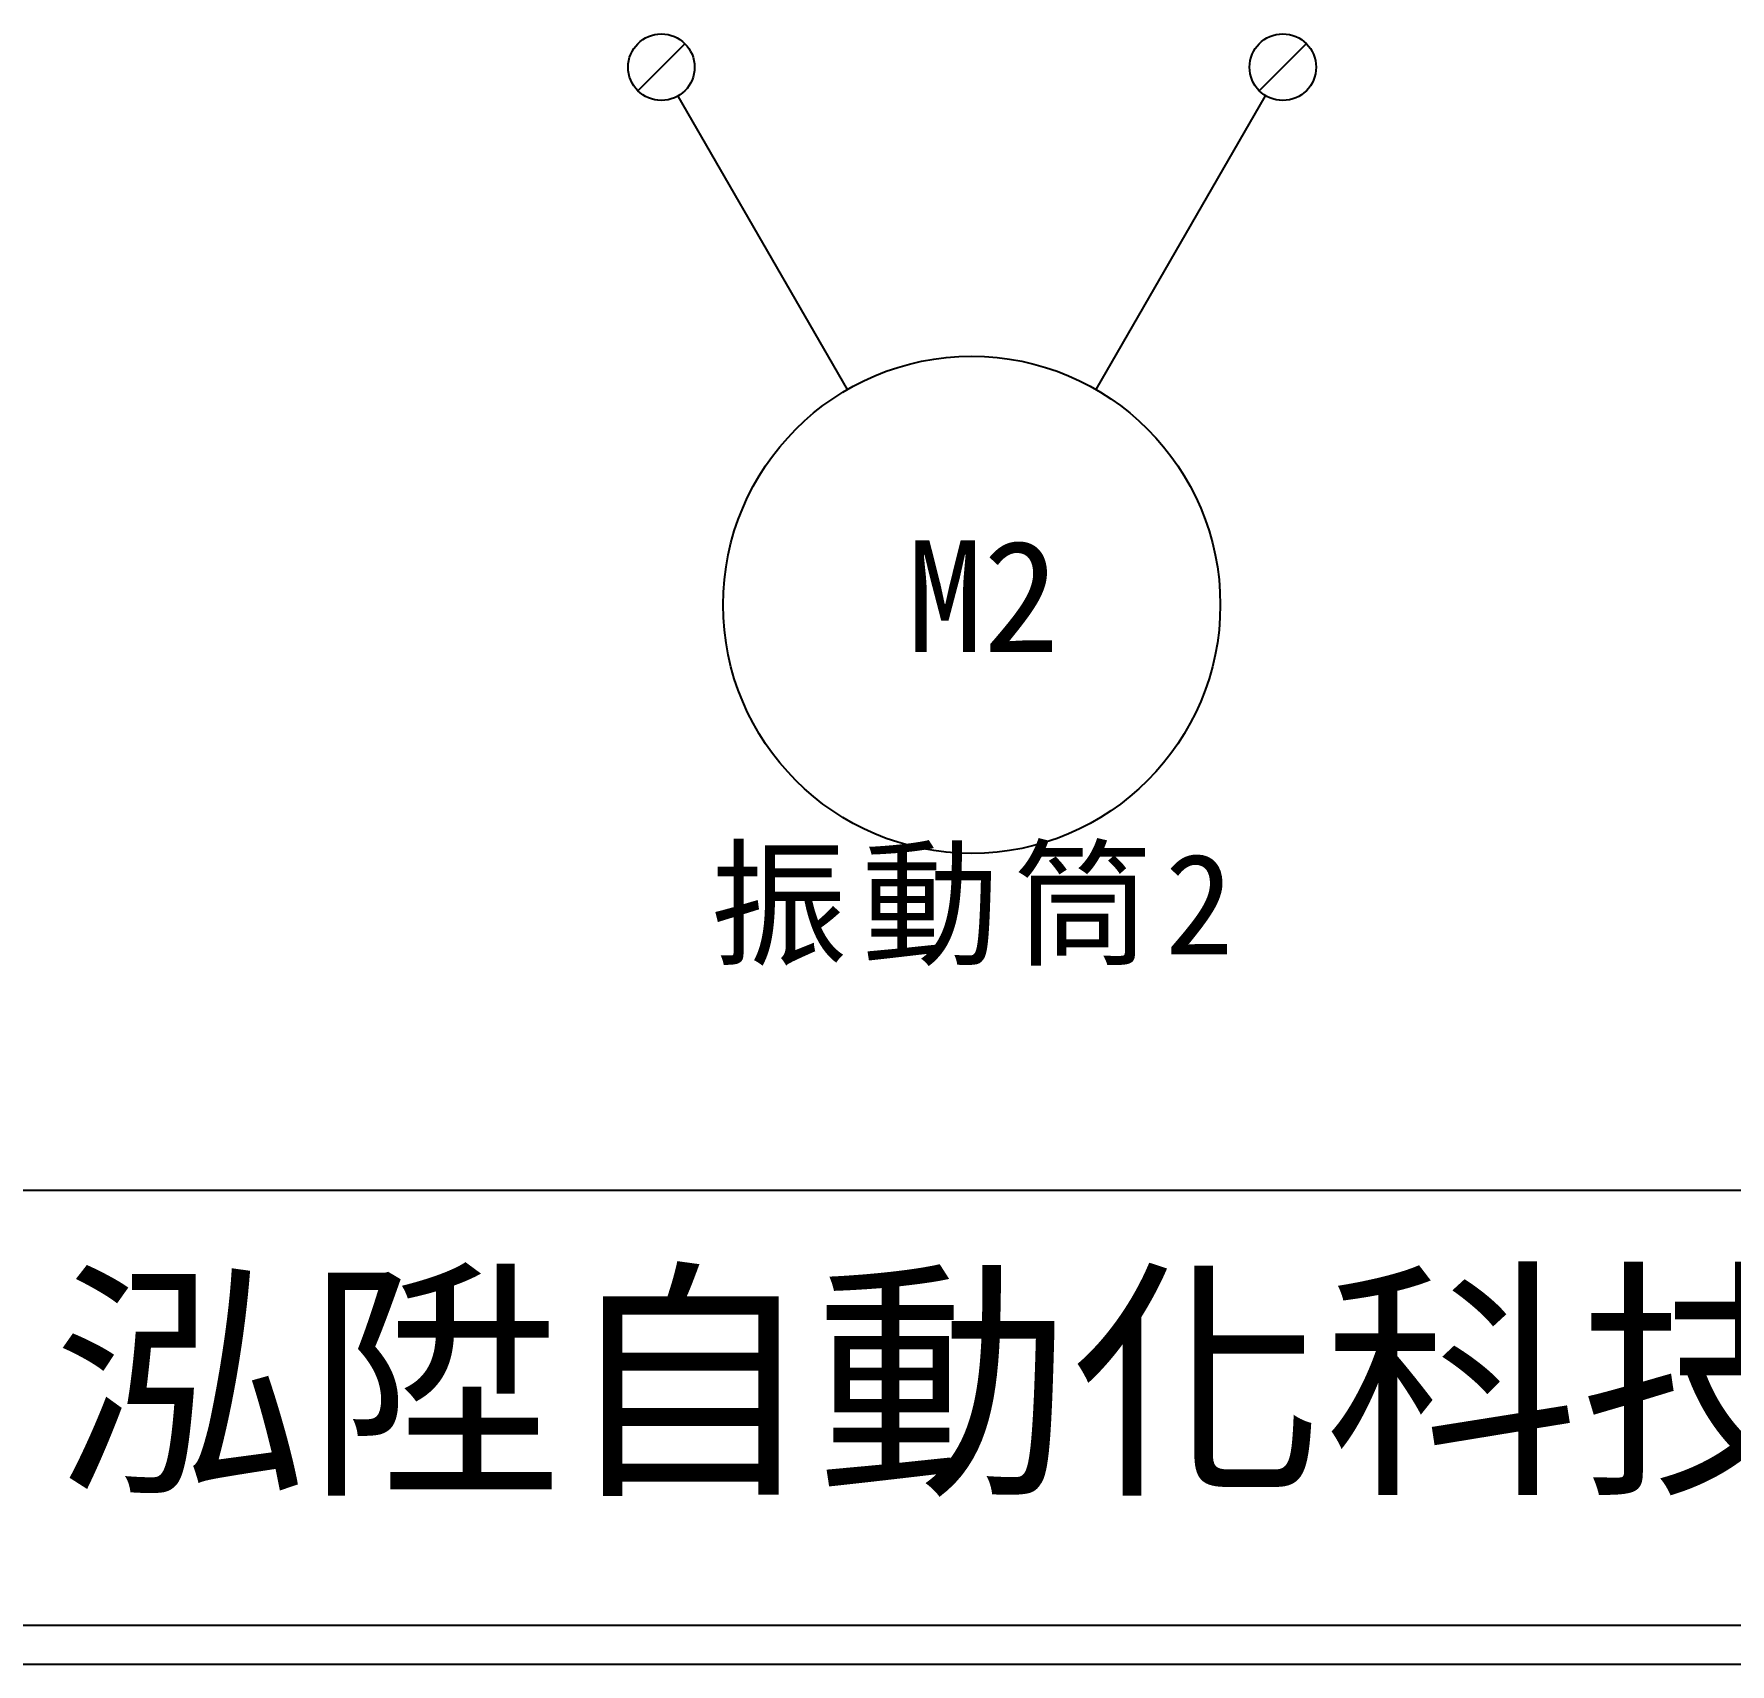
# Model space of a CAD drawing. Extents: x 10 to 297, y 3 to 207.
# Drawn here: x 48 to 102.6, y 3 to 55.5 of the extents above; entities that cross this region are included whole.
import ezdxf

# ---------------------------------------------------------------- set-up
doc = ezdxf.new("R2010")
doc.units = 0
doc.layers.get('0').update_dxf_attribs({"linetype": 'CONTINUOUS'})
doc.layers.add('圖框層', color=7, linetype='CONTINUOUS')
doc.styles.add('STSL', font='kaiu.ttf')
doc.styles.add('標楷體', font='kaiu.ttf')

msp = doc.modelspace()

# ---------------------------------------------------------------- linework, layer by layer
for p, q in [((68.94, 55.145), (67.425, 53.631)), ((88.94, 55.145), (87.425, 53.631)), ((74.171, 44.015), (68.718, 53.461)), ((82.171, 44.015), (87.63, 53.471))]:
    msp.add_line(p, q)
for centre, radius in [((68.183, 54.388), 1.071), ((88.183, 54.388), 1.071), ((78.171, 37.087), 8)]:
    msp.add_circle(centre, radius)
at = {"layer": '圖框層', "color": 7}
for p, q in [((11.25, 18.25), (295.75, 18.25)), ((11.25, 4.25), (295.75, 4.25)), ((10, 3), (297, 3))]:
    msp.add_line(p, q, dxfattribs=at)

# ---------------------------------------------------------------- texts
at = {"color": 0, "insert": (78.286, 29.087), "char_height": 3.25, "width": 24.14544, "attachment_point": 2, "style": '標楷體'}
msp.add_mtext('{\\T1.1;振動筒2}', dxfattribs=at)
at = {"layer": '圖框層', "color": 4, "style": 'STSL'}
for s, height, p in [('M2', 3.6, (76.087, 35.564)), ('泓陞自動化科技有限公司', 6, (48.604, 9.076))]:
    msp.add_text(s, height=height, dxfattribs=at).set_placement(p)

doc.saveas('drawing.dxf')
